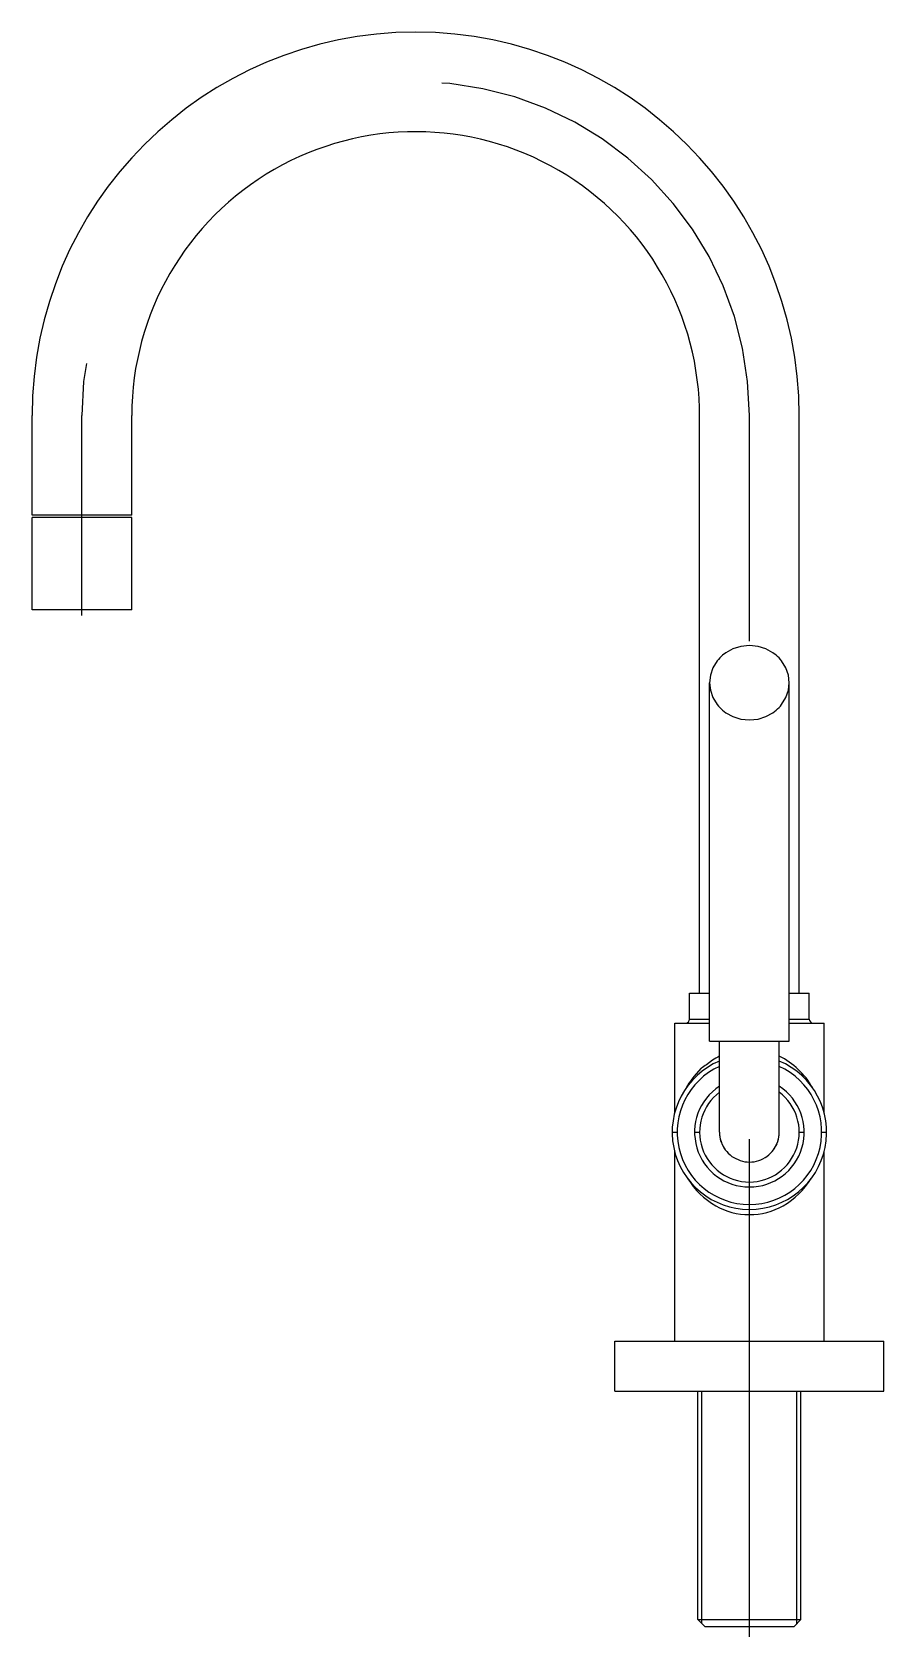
# Model space of a CAD drawing. Extents: x -1.114 to -0.943, y 516.922 to 517.244.
import ezdxf

# ---------------------------------------------------------------- set-up
doc = ezdxf.new("R2010")
doc.units = 0
doc.header["$LTSCALE"] = 0.070027
doc.header["$MEASUREMENT"] = 0
doc.linetypes.add('AXES', pattern=[0.54, 0.3, -0.08, 0.08, -0.08])
doc.linetypes.add('CONTINU', pattern=[0])
doc.layers.get('0').update_dxf_attribs({"linetype": 'CONTINUOUS'})

msp = doc.modelspace()

# ---------------------------------------------------------------- linework, layer by layer
at = {"linetype": 'CONTINU'}
for points in [[(-0.95955, 517.16727, 1), (-1.11361, 517.16727)], [(-0.97956, 517.16691, 1.003205), (-1.0936, 517.16727)], [(-0.96956, 517.12107), (-0.9713, 517.1209), (-0.97289, 517.12039), (-0.97426, 517.11964), (-0.97494, 517.11913, 0.052911), (-0.97603, 517.11799), (-0.97689, 517.1166), (-0.9774, 517.11511), (-0.97756, 517.1136)], [(-0.96155, 517.1136), (-0.96172, 517.11511), (-0.96223, 517.1166), (-0.96308, 517.11799, 0.052911), (-0.96418, 517.11913), (-0.96485, 517.11964), (-0.96623, 517.12039), (-0.96782, 517.1209), (-0.96956, 517.12107)], [(-0.97756, 517.1136), (-0.9774, 517.11209), (-0.97689, 517.11061), (-0.97603, 517.10921, 0.052912), (-0.97494, 517.10807), (-0.97426, 517.10756), (-0.97289, 517.10682), (-0.9713, 517.10631), (-0.96956, 517.10613)], [(-0.96956, 517.10613), (-0.96782, 517.10631), (-0.96623, 517.10682), (-0.96485, 517.10756), (-0.96418, 517.10807, 0.052913), (-0.96308, 517.10921), (-0.96223, 517.11061), (-0.96172, 517.11209), (-0.96155, 517.1136)], [(-0.98236, 517.04523, 0.414213), (-0.98156, 517.04603)], [(-0.95755, 517.04603, 0.414213), (-0.95675, 517.04523)], [(-0.97556, 517.03761, 4.96526), (-0.96355, 517.03761)], [(-0.97556, 517.03652, 4.616738), (-0.96355, 517.03652)], [(-0.97556, 517.03857, 0.031819), (-0.97698, 517.03779), (-0.97814, 517.03685, 0.030255), (-0.97926, 517.03615), (-0.98072, 517.03447), (-0.9811, 517.03397, 0.029846), (-0.98223, 517.03225)], [(-0.95689, 517.03226, 0.151178), (-0.96355, 517.03858)], [(-0.97556, 517.03254, 3.369879), (-0.96355, 517.03254)], [(-0.97556, 517.03132, 2.999946), (-0.96355, 517.03132)], [(-0.97556, 517.02333, 0.079232), (-0.97527, 517.02146)], [(-0.96385, 517.02147, 0.078879), (-0.96355, 517.02333)], [(-0.97527, 517.02146, 0.064541), (-0.97441, 517.01979)], [(-0.97512, 517.02107, 0.059631), (-0.97441, 517.01979)], [(-0.97441, 517.01979, 0.077719), (-0.97308, 517.01846)], [(-0.96603, 517.01846, 0.078057), (-0.9647, 517.01979)], [(-0.9647, 517.01979, 0.064631), (-0.96385, 517.02147)], [(-0.9647, 517.01979, 0.059492), (-0.96399, 517.02107)], [(-0.97308, 517.01846, 0.039358), (-0.97141, 517.01761)], [(-0.97141, 517.01761, 0.158143), (-0.96769, 517.01761)], [(-0.96769, 517.01761, 0.078256), (-0.96603, 517.01846)], [(-0.98196, 517.01402, 0.128105), (-0.97633, 517.00854, 0.128624), (-0.96956, 517.00675)], [(-0.96956, 517.00675, 0.128625), (-0.96278, 517.00854, 0.128106), (-0.95715, 517.01402)]]:
    msp.add_lwpolyline(points, format="xyb", dxfattribs=at)
at = {"linetype": 'AXES'}
msp.add_lwpolyline([(-0.96956, 517.16727, 1), (-1.10361, 517.16727)], format="xyb", dxfattribs=at)
at = {"linetype": 'CONTINU'}
for points in [[(-1.11361, 517.14727), (-1.11361, 517.16727)], [(-1.0936, 517.14727), (-1.0936, 517.16727)], [(-0.97956, 517.05123), (-0.97956, 517.16691)], [(-0.95955, 517.05123), (-0.95955, 517.16727)], [(-1.11161, 517.14727), (-1.11361, 517.14727)], [(-1.0936, 517.14727), (-1.11361, 517.14727)], [(-1.11361, 517.12826), (-1.11361, 517.14677)], [(-1.0936, 517.14677), (-1.11361, 517.14677)], [(-1.0936, 517.12826), (-1.0936, 517.14677)], [(-1.0936, 517.12826), (-1.11361, 517.12826)], [(-0.97756, 517.04157), (-0.97756, 517.1136)], [(-0.96155, 517.04157), (-0.96155, 517.1136)], [(-0.98156, 517.04603), (-0.98156, 517.05123)], [(-0.98156, 517.05123), (-0.97756, 517.05123)], [(-0.96155, 517.05123), (-0.95755, 517.05123)], [(-0.95755, 517.04603), (-0.95755, 517.05123)], [(-0.98156, 517.04603), (-0.97756, 517.04603)], [(-0.96155, 517.04603), (-0.95755, 517.04603)], [(-0.98456, 517.02722), (-0.98456, 517.04523)], [(-0.98456, 517.04523), (-0.97756, 517.04523)], [(-0.96155, 517.04523), (-0.95455, 517.04523)], [(-0.95455, 517.02722), (-0.95455, 517.04523)], [(-0.97756, 517.04157), (-0.96155, 517.04157)], [(-0.97556, 517.02333), (-0.97556, 517.04157)], [(-0.96355, 517.02333), (-0.96355, 517.04157)], [(-0.98506, 517.02332), (-0.98406, 517.02332)], [(-0.98056, 517.02332), (-0.97956, 517.02332)], [(-0.97556, 517.02333), (-0.97557, 517.02269), (-0.97543, 517.02198), (-0.97518, 517.02123)], [(-0.96393, 517.02123), (-0.96368, 517.02198), (-0.96355, 517.0227), (-0.96355, 517.02333)], [(-0.95955, 517.02332), (-0.95855, 517.02332)], [(-0.95505, 517.02332), (-0.95405, 517.02332)], [(-0.98456, 516.98134), (-0.98456, 517.01941)], [(-0.95455, 516.98134), (-0.95455, 517.01941)], [(-0.96956, 517.01231), (-0.96956, 517.01331)], [(-0.96956, 517.00001), (-0.96956, 517.00881)], [(-0.99657, 516.97126), (-0.99657, 516.98134)], [(-0.99657, 516.98134), (-0.94255, 516.98134)], [(-0.94255, 516.97126), (-0.94255, 516.98134)], [(-0.99657, 516.97126), (-0.94255, 516.97126)], [(-0.97988, 516.9254), (-0.97988, 516.97126)], [(-0.97911, 516.92462), (-0.97911, 516.97126)], [(-0.96, 516.92462), (-0.96, 516.97126)], [(-0.95923, 516.9254), (-0.95923, 516.97126)], [(-0.97988, 516.9254), (-0.97851, 516.92402)], [(-0.97988, 516.9254), (-0.95923, 516.9254)], [(-0.97851, 516.92402), (-0.9606, 516.92402)], [(-0.9606, 516.92402), (-0.95923, 516.9254)]]:
    msp.add_lwpolyline(points, dxfattribs=at)
at = {"linetype": 'AXES'}
for points in [[(-1.10361, 517.12713), (-1.10361, 517.16727)], [(-0.96956, 516.92192), (-0.96956, 517.16727)]]:
    msp.add_lwpolyline(points, dxfattribs=at)

doc.saveas('drawing.dxf')
